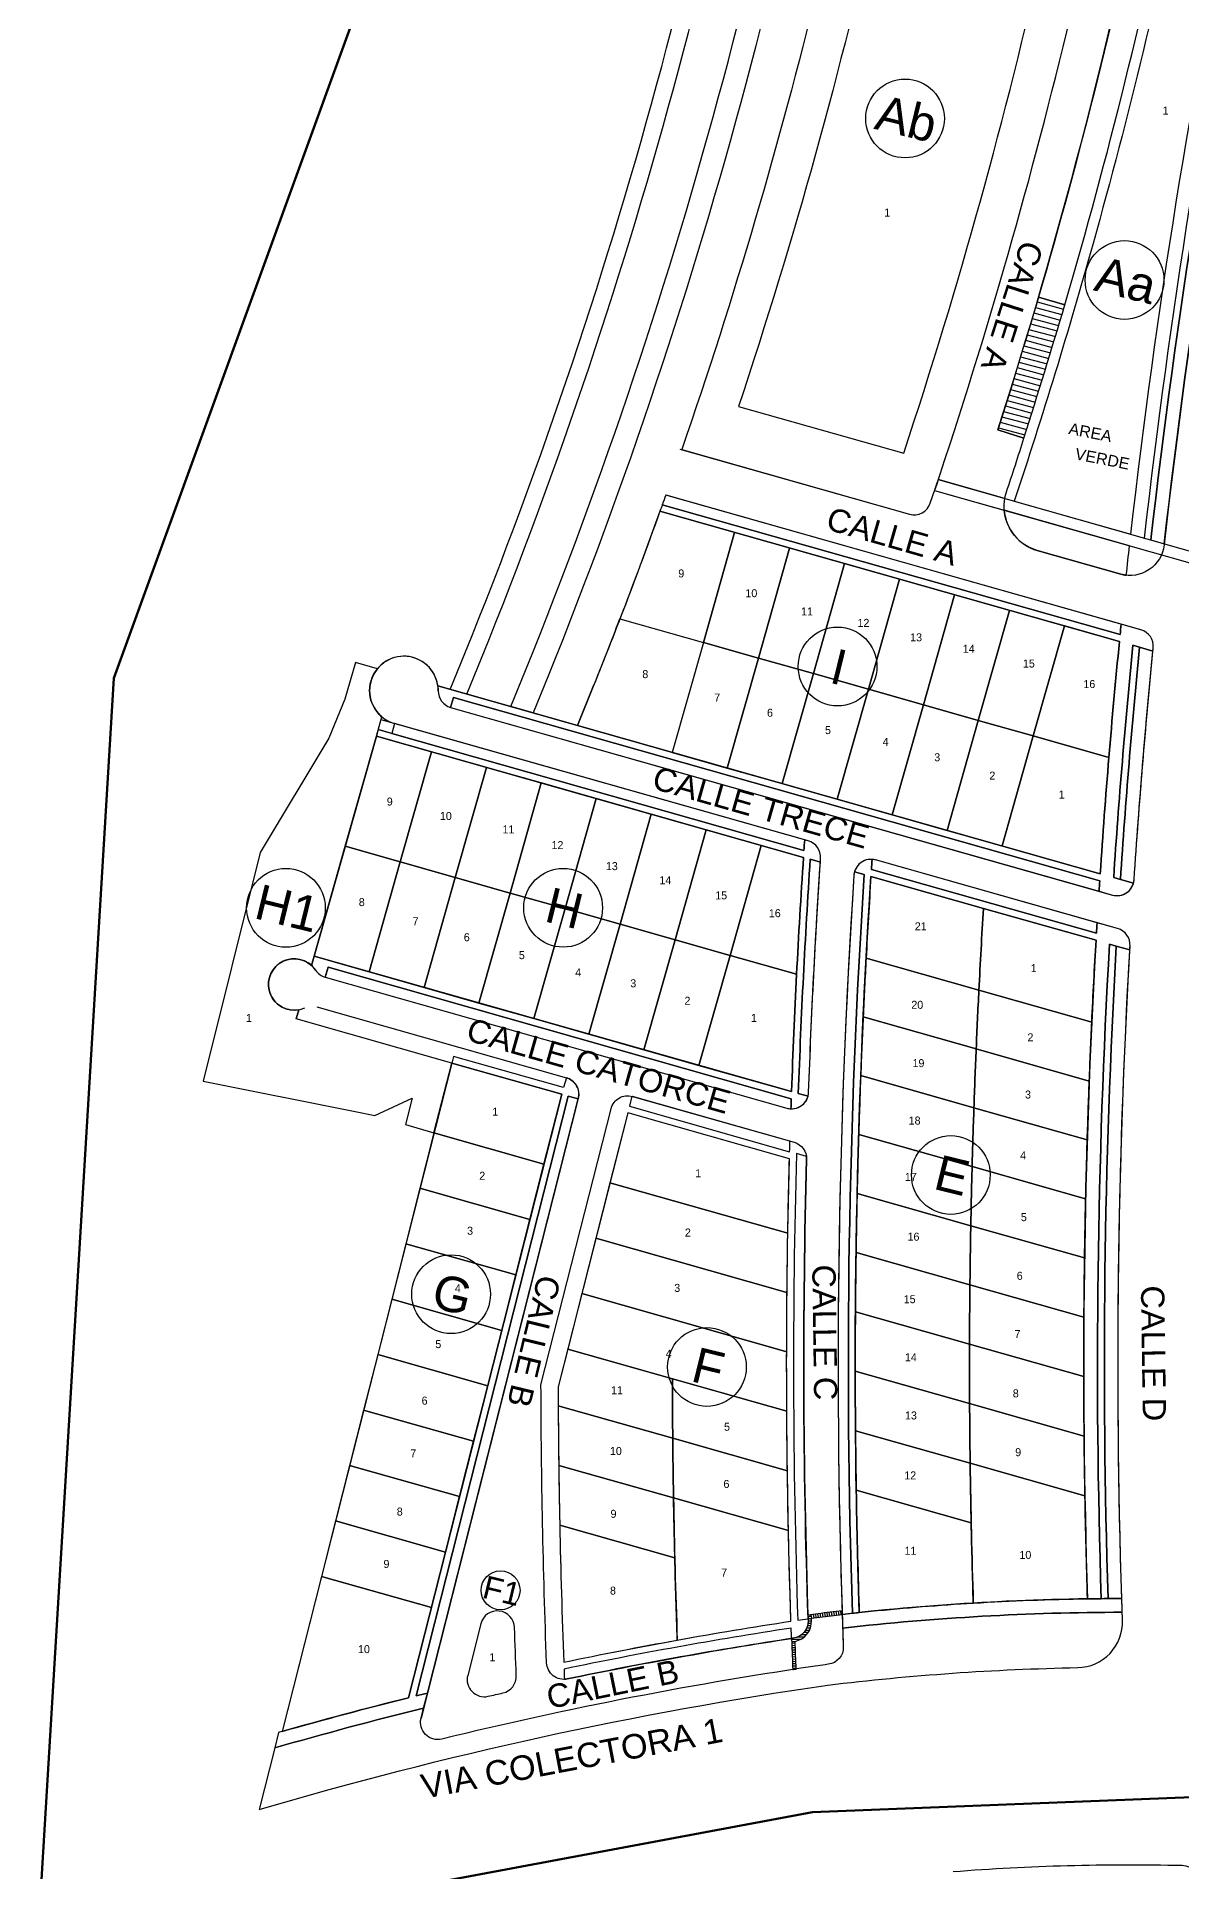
# Model space of a CAD drawing. Header units: millimetres. Extents: x 547073 to 557369, y 9424164 to 9429566.
# Drawn here: x 548480.8 to 548681.1, y 9427758.9 to 9428079.8 of the extents above; entities that cross this region are included whole.
import ezdxf

# ---------------------------------------------------------------- set-up
doc = ezdxf.new("R2010")
doc.units = ezdxf.units.MM
for name, color, linetype in [('lotes verdes', 84, 'Continuous'), ('NUMERACION', 1, 'Continuous'), ('TEXTO', 5, 'Continuous'), ('TEXTO-CATASTRO', 12, 'Continuous'), ('trazado vias 2', 9, 'Continuous')]:
    doc.layers.add(name, color=color, linetype=linetype)
for name, color, linetype, lineweight in [('MANZANAS', 1, 'Continuous', 30), ('polilinea lote', 201, 'Continuous', 25), ('trazado manzanas', 6, 'Continuous', 25)]:
    doc.layers.add(name, color=color, linetype=linetype, lineweight=lineweight)
doc.layers.add('vereda', color=7, linetype='Continuous', lineweight=25, true_color=0xb4b4b4)
doc.styles.add('KBYOZ', font='micross.ttf')

msp = doc.modelspace()

# ---------------------------------------------------------------- hatches: boundary and pattern name
at = {"layer": 'trazado vias 2'}
h = msp.add_hatch(dxfattribs=at)
h.set_pattern_fill('_USER', color=256, angle=345.01637, pattern_type=0)
h.set_pattern_definition([(345.01637, (544560.1004, 9424947.4501), (0.25854305, 0.96599974), [])])
edge = h.paths.add_edge_path()
edge.add_line((548692.148, 9428189.973), (548687.368, 9428190.416))
edge.add_arc((547880.087, 9428265.197), 810.737, 352.830143, 354.70764, ccw=False)
edge.add_arc((547741.071, 9428302.335), 953.5, 350.849811, 351.658466, ccw=False)
edge.add_line((548682.438, 9428150.707), (548687.177, 9428149.943))
edge.add_arc((547741.071, 9428302.335), 958.3, 350.849811, 351.6614)
edge.add_arc((547880.087, 9428265.197), 815.537, 352.826694, 354.70764)
edge = h.paths.add_edge_path()
edge.add_line((548660.726, 9428032.938), (548656.12, 9428034.288))
edge.add_arc((547302.257, 9428436.964), 1412.477, 342.451354, 343.43607, ccw=False)
edge.add_line((548649, 9428011.08), (548653.577, 9428009.635))
edge.add_arc((547302.472, 9428436.895), 1417.052, 342.451449, 343.437046)
h = msp.add_hatch(dxfattribs=at)
h.set_pattern_fill('_USER', color=256, scale=0.4, angle=0.01637, pattern_type=0)
h.set_pattern_definition([(0.01637, (548109.05898, 9427401.0043), (-0.0001143, 0.39999998), [])])
edge = h.paths.add_edge_path()
edge.add_arc((549948.398, 9427847.575), 1332.756, 181.906989, 181.924759, ccw=False)
edge.add_line((548616.38, 9427803.225), (548616.293, 9427803.819))
edge.add_arc((548721.484, 9427085.515), 725.965, 98.331372, 98.373687)
edge.add_arc((549948.398, 9427847.575), 1333.356, 181.883955, 181.924759)
edge.add_arc((548612.796, 9427802.691), 3, -44.58365, 1.92476, ccw=False)
edge.add_arc((548612.796, 9427802.691), 3, 278.61761, 315.41635, ccw=False)
edge.add_arc((548721.484, 9427085.515), 722.365, 98.617606, 98.645257)
edge.add_arc((549948.398, 9427847.575), 1336.356, 182.054252, 182.080147)
edge.add_line((548612.922, 9427799.069), (548613.519, 9427799.164))
edge.add_arc((548612.796, 9427802.691), 3.6, 281.59493, 361.92476)
h = msp.add_hatch(dxfattribs=at)
h.set_pattern_fill('_USER', color=256, scale=0.4, angle=100.01637, pattern_type=0)
h.set_pattern_definition([(100.01637, (548109.05898, 9427401.0043), (-0.39390324, -0.06957182), [])])
edge = h.paths.add_edge_path()
edge.add_arc((548671.216, 9427362.8), 444.454, 96.39122, 96.93285)
edge.add_arc((548721.484, 9427085.515), 725.965, 98.229681, 98.331372)
edge.add_line((548616.293, 9427803.819), (548616.38, 9427803.225))
edge.add_line((548616.38, 9427803.225), (548621.761, 9427803.89))
edge.add_arc((549948.398, 9427847.575), 1327.356, 181.860044, 181.886024, ccw=False)
h = msp.add_hatch(dxfattribs=at)
h.set_pattern_fill('_USER', color=256, scale=0.4, angle=3.01637, pattern_type=0)
h.set_pattern_definition([(3.01637, (548109.05898, 9427401.0043), (-0.02104851, 0.39944582), [])])
edge = h.paths.add_edge_path()
edge.add_line((548613.519, 9427799.164), (548612.922, 9427799.069))
edge.add_arc((549948.398, 9427847.575), 1336.356, 182.080147, 182.287272)
edge.add_arc((548721.484, 9427085.515), 716.965, 98.645984, 98.694232, ccw=False)
edge.add_arc((549948.398, 9427847.575), 1335.756, 182.076983, 182.284393, ccw=False)

# ---------------------------------------------------------------- linework, layer by layer
at = {"color": 1, "lineweight": 80}
msp.add_lwpolyline([(548480.78, 9427743.947), (548616.569, 9427769.27), (548730.272, 9427773.763), (548875.766, 9427745.772), (548913.241, 9427725.812), (548890.672, 9427869.652), (548907.944, 9427968.333), (548938.504, 9428129.041), (548970.223, 9428218.903), (549016.937, 9428307.396), (549033.801, 9428339.343), (548556.155, 9428465.543), (548592.047, 9428236.593), (548494.265, 9427967.646), (548480.78, 9427743.947)], dxfattribs=at)
msp.add_lwpolyline([(548589.865, 9427996.829, -0.0090878), (548578.202, 9427966.184), (548575.423, 9427959.346), (548666.915, 9427933.433, -0.0079342), (548670.284, 9427974.052)], format="xyb", close=True)
msp.add_circle((548620.953, 9427969.683), 6.888)
at = {"layer": 'lotes verdes'}
for p, q in [((548540.239, 9427957.486), (548541.199, 9427960.875)), ((548529.331, 9427919.002), (548528.876, 9427917.397)), ((548526.678, 9427909.64), (548526.222, 9427908.034)), ((548553.418, 9427900.326), (548526.222, 9427908.034))]:
    msp.add_line(p, q, dxfattribs=at)
msp.add_lwpolyline([(548553.418, 9427900.326), (548526.222, 9427908.034), (548526.678, 9427909.64, -1.6124516), (548528.876, 9427917.397), (548529.331, 9427919.002), (548534.785, 9427938.244), (548540.239, 9427957.486), (548541.199, 9427960.875, -0.4121766), (548540.421, 9427969.295), (548536.598, 9427970.383), (548534.717, 9427963.97), (548531.926, 9427957.158), (548531.918, 9427957.162), (548519.923, 9427937.159), (548509.935, 9427897.156), (548536.498, 9427891.851), (548539.937, 9427891.165), (548546.509, 9427894.154), (548545.344, 9427889.573), (548550.316, 9427888.109)], format="xyb", close=True, dxfattribs=at)
for centre, radius, start, end in [((548545.049, 9427965.477), 6, 359.45438, 230.08321), ((548525.853, 9427914.064), 4.5, 47.78795, 280.56355)]:
    msp.add_arc(centre, radius, start, end, dxfattribs=at)
at = {"layer": 'MANZANAS'}
for centre, radius in [((548632.759, 9428065.541), 6.888), ((548671.178, 9428037.284), 6.888), ((548620.953, 9427969.683), 6.888), ((548524.41, 9427927.469), 6.888), ((548572.918, 9427927.483), 6.888), ((548640.776, 9427880.746), 6.888), ((548553.314, 9427859.886), 6.888), ((548598.092, 9427847.159), 6.888), ((548561.97, 9427808.091), 3.402)]:
    msp.add_circle(centre, radius, dxfattribs=at)
at = {"layer": 'polilinea lote'}
for points in [[(548597.48, 9427973.886), (548602.934, 9427993.128), (548589.865, 9427996.829, -0.0055609), (548582.86, 9427978.026)], [(548670.284, 9427974.052), (548660.663, 9427976.777), (548655.209, 9427957.535), (548668.441, 9427953.788, -0.0039609)], [(548668.441, 9427953.788), (548655.209, 9427957.535), (548649.755, 9427938.293), (548666.915, 9427933.433, -0.0039732)], [(548614.99, 9427936.3), (548607.586, 9427938.398), (548602.132, 9427919.156), (548613.787, 9427915.853, -0.0038318)], [(548646.485, 9427927.373), (548626.797, 9427932.953, 0.0027063), (548625.95, 9427918.642), (548645.686, 9427913.048, -0.0027499)], [(548666.188, 9427921.789), (548646.485, 9427927.373, 0.0027499), (548645.686, 9427913.048), (548665.438, 9427907.45, -0.0027949)], [(548613.787, 9427915.853), (548602.132, 9427919.156), (548596.678, 9427899.914), (548612.895, 9427895.318, -0.0038453)], [(548645.686, 9427913.048), (548625.95, 9427918.642, 0.0019371), (548625.439, 9427908.393), (548645.211, 9427902.789, -0.0019685)], [(548665.438, 9427907.45), (548645.686, 9427913.048, 0.0019685), (548645.211, 9427902.789), (548665, 9427897.18, -0.0020008)], [(548645.211, 9427902.789), (548625.439, 9427908.393, 0.0019407), (548625.007, 9427898.121), (548644.816, 9427892.507, -0.0019722)], [(548665, 9427897.18), (548645.211, 9427902.789, 0.0019722), (548644.816, 9427892.507), (548664.644, 9427886.887, -0.0020047)], [(548644.816, 9427892.507), (548625.007, 9427898.121, 0.0019443), (548624.654, 9427887.827), (548644.501, 9427882.202, -0.001976)], [(548612.527, 9427883.573), (548584.217, 9427891.597), (548581.115, 9427879.38), (548612.239, 9427870.558, -0.0024354)], [(548644.816, 9427892.507, 0.001976), (548644.501, 9427882.202), (548664.369, 9427876.571, -0.0020088), (548664.644, 9427886.887)], [(548644.501, 9427882.202), (548624.654, 9427887.827, 0.0019481), (548624.38, 9427877.511), (548644.268, 9427871.874, -0.00198)], [(548644.501, 9427882.202, 0.00198), (548644.268, 9427871.874), (548664.177, 9427866.231, -0.0020129), (548664.369, 9427876.571)], [(548612.239, 9427870.558), (548581.115, 9427879.38), (548578.653, 9427869.684), (548612.101, 9427860.203, -0.0019373)], [(548644.268, 9427871.874), (548624.38, 9427877.511, 0.0019521), (548624.187, 9427867.172), (548644.116, 9427861.523, -0.0019841)], [(548644.268, 9427871.874, 0.0019841), (548644.116, 9427861.523), (548664.069, 9427855.868, -0.0020173), (548664.177, 9427866.231)], [(548612.101, 9427860.203), (548578.653, 9427869.684), (548576.191, 9427859.988), (548612.044, 9427849.826, -0.0019414)], [(548644.116, 9427861.523), (548624.187, 9427867.172, 0.0019562), (548624.074, 9427856.81), (548644.047, 9427851.149, -0.0019884)], [(548576.191, 9427859.988), (548573.729, 9427850.292), (548612.067, 9427839.426, -0.0019457), (548612.044, 9427849.826)], [(548644.116, 9427861.523, 0.0019884), (548644.047, 9427851.149), (548664.043, 9427845.482, -0.0020218), (548664.069, 9427855.868)], [(548644.047, 9427851.149), (548624.074, 9427856.81, 0.0019604), (548624.042, 9427846.425), (548644.06, 9427840.752, -0.0019929)], [(548592.044, 9427845.1), (548573.729, 9427850.292), (548572.047, 9427843.669, 0.0005992), (548572.061, 9427840.37), (548592.103, 9427834.69, -0.0019189)], [(548664.043, 9427845.482), (548644.047, 9427851.149, 0.0019929), (548644.06, 9427840.752), (548664.103, 9427835.071, -0.0020265)], [(548644.06, 9427840.752), (548624.042, 9427846.425, 0.0019648), (548624.092, 9427836.017), (548644.156, 9427830.331, -0.0019975)], [(548612.067, 9427839.426), (548592.044, 9427845.1, 0.0019189), (548592.103, 9427834.69), (548612.171, 9427829.002, -0.0019501)], [(548592.103, 9427834.69), (548572.061, 9427840.37, 0.0018929), (548572.155, 9427829.95), (548592.242, 9427824.257, -0.0019232)], [(548644.06, 9427840.752, 0.0019975), (548644.156, 9427830.331), (548664.247, 9427824.636, -0.0020313), (548664.103, 9427835.071)], [(548592.103, 9427834.69, 0.0019232), (548592.242, 9427824.257), (548612.357, 9427818.555, -0.0019546), (548612.171, 9427829.002)], [(548644.156, 9427830.331), (548624.092, 9427836.017, 0.0019693), (548624.224, 9427825.586), (548644.336, 9427819.886, -0.0020022)], [(548592.242, 9427824.257), (548572.155, 9427829.95, 0.0018971), (548572.328, 9427819.507), (548592.462, 9427813.8, -0.0019277)], [(548664.247, 9427824.636), (548644.156, 9427830.331, 0.0046911), (548644.709, 9427805.862, -0.0112666), (548664.695, 9427806.606, -0.0035107)], [(548664.247, 9427824.636), (548644.156, 9427830.331, 0.0046911), (548644.709, 9427805.862, -0.0112666), (548664.695, 9427806.606, -0.0035107)], [(548612.357, 9427818.555), (548592.242, 9427824.257, 0.0045847), (548592.898, 9427799.392, -0.0069518), (548612.796, 9427802.691, -0.002969)], [(548644.336, 9427819.886), (548624.224, 9427825.586, 0.0038453), (548624.719, 9427805.222, 0.0001902), (548624.752, 9427804.215, -0.0011891), (548626.852, 9427804.431, -0.0100912), (548644.709, 9427805.862, -0.0026889)], [(548592.462, 9427813.8), (548572.328, 9427819.507, 0.0043579), (548573.026, 9427795.525, -0.0069776), (548592.898, 9427799.392, -0.002657)], [(548549.869, 9427805.085), (548530.62, 9427810.54), (548523.729, 9427783.403, -0.0078942), (548545.861, 9427789.298)], [(548559.793, 9427789.553, -0.0009184), (548562.381, 9427790.14, 0.3618481), (548564.72, 9427793.184, -0.0015197), (548564.416, 9427801.593, 0.8679794), (548558.51, 9427802.233), (548556.217, 9427793.217, 0.5609403)]]:
    msp.add_lwpolyline(points, format="xyb", close=True, dxfattribs=at)
for points in [[(548612.555, 9427990.403), (548602.934, 9427993.128), (548597.48, 9427973.886), (548607.101, 9427971.161)], [(548622.177, 9427987.678), (548612.555, 9427990.403), (548607.101, 9427971.161), (548616.723, 9427968.436)], [(548631.798, 9427984.953), (548622.177, 9427987.678), (548616.723, 9427968.436), (548626.344, 9427965.71)], [(548641.42, 9427982.227), (548631.798, 9427984.953), (548626.344, 9427965.71), (548635.966, 9427962.985)], [(548651.041, 9427979.502), (548641.42, 9427982.227), (548635.966, 9427962.985), (548645.587, 9427960.26)], [(548660.663, 9427976.777), (548651.041, 9427979.502), (548645.587, 9427960.26), (548655.209, 9427957.535)], [(548607.101, 9427971.161), (548597.48, 9427973.886), (548592.026, 9427954.644), (548601.648, 9427951.919)], [(548616.723, 9427968.436), (548607.101, 9427971.161), (548601.648, 9427951.919), (548611.269, 9427949.193)], [(548626.344, 9427965.71), (548616.723, 9427968.436), (548611.269, 9427949.193), (548620.891, 9427946.468)], [(548635.966, 9427962.985), (548626.344, 9427965.71), (548620.891, 9427946.468), (548630.512, 9427943.743)], [(548645.587, 9427960.26), (548635.966, 9427962.985), (548630.512, 9427943.743), (548640.134, 9427941.018)], [(548655.209, 9427957.535), (548645.587, 9427960.26), (548640.134, 9427941.018), (548649.755, 9427938.293)], [(548549.86, 9427954.759), (548540.239, 9427957.486), (548534.785, 9427938.244), (548544.406, 9427935.517)], [(548559.481, 9427952.033), (548549.86, 9427954.759), (548544.406, 9427935.517), (548554.027, 9427932.79)], [(548569.102, 9427949.306), (548559.481, 9427952.033), (548554.027, 9427932.79), (548563.648, 9427930.064)], [(548578.723, 9427946.579), (548569.102, 9427949.306), (548563.648, 9427930.064), (548573.269, 9427927.337)], [(548588.344, 9427943.852), (548578.723, 9427946.579), (548573.269, 9427927.337), (548582.89, 9427924.61)], [(548597.965, 9427941.125), (548588.344, 9427943.852), (548582.89, 9427924.61), (548592.511, 9427921.883)], [(548607.586, 9427938.398), (548597.965, 9427941.125), (548592.511, 9427921.883), (548602.132, 9427919.156)], [(548534.785, 9427938.244), (548529.331, 9427919.002), (548538.952, 9427916.275), (548544.406, 9427935.517)], [(548554.027, 9427932.79), (548544.406, 9427935.517), (548538.952, 9427916.275), (548548.573, 9427913.548)], [(548563.648, 9427930.064), (548554.027, 9427932.79), (548548.573, 9427913.548), (548558.194, 9427910.822)], [(548573.269, 9427927.337), (548563.648, 9427930.064), (548558.194, 9427910.822), (548567.815, 9427908.095)], [(548582.89, 9427924.61), (548573.269, 9427927.337), (548567.815, 9427908.095), (548577.436, 9427905.368)], [(548592.511, 9427921.883), (548582.89, 9427924.61), (548577.436, 9427905.368), (548587.057, 9427902.641)], [(548592.511, 9427921.883), (548587.057, 9427902.641), (548596.678, 9427899.914), (548602.132, 9427919.156)], [(548572.667, 9427894.87), (548553.418, 9427900.326), (548550.316, 9427888.109), (548569.565, 9427882.653)], [(548569.565, 9427882.653), (548550.316, 9427888.109), (548547.854, 9427878.413), (548567.103, 9427872.957)], [(548567.103, 9427872.957), (548547.854, 9427878.413), (548545.392, 9427868.717), (548564.641, 9427863.261)], [(548564.641, 9427863.261), (548545.392, 9427868.717), (548542.93, 9427859.021), (548562.179, 9427853.565)], [(548542.93, 9427859.021), (548540.468, 9427849.325), (548559.717, 9427843.869), (548562.179, 9427853.565)], [(548559.717, 9427843.869), (548540.468, 9427849.325), (548538.006, 9427839.629), (548557.255, 9427834.173)], [(548557.255, 9427834.173), (548538.006, 9427839.629), (548535.544, 9427829.933), (548554.793, 9427824.477)], [(548554.793, 9427824.477), (548535.544, 9427829.933), (548533.082, 9427820.236), (548552.331, 9427814.781)], [(548552.331, 9427814.781), (548533.082, 9427820.236), (548530.62, 9427810.54), (548549.869, 9427805.085)]]:
    msp.add_lwpolyline(points, close=True, dxfattribs=at)
msp.add_lwpolyline([(548582.86, 9427978.026), (548597.48, 9427973.886), (548592.026, 9427954.644), (548575.423, 9427959.346), (548578.202, 9427966.184, 0.0035267), (548582.86, 9427978.026, 1.0149025)], format="xyb", dxfattribs=at)
at = {"layer": 'trazado manzanas'}
for points in [[(548690.835, 9428108.545), (548681.928, 9428111.07, -0.0180555), (548665.675, 9428043.684, -0.0123085), (548651.863, 9427998.606), (548672.281, 9427992.819, -0.0228257)], [(548657.188, 9428095.839), (548628.28, 9428104.032, -0.0253714), (548603.631, 9428015.187), (548632.523, 9428006.998, 0.0245599)], [(548589.865, 9427996.829, -0.0090878), (548578.202, 9427966.184), (548575.423, 9427959.346), (548666.915, 9427933.433, -0.0079342), (548670.284, 9427974.052)], [(548614.99, 9427936.3), (548540.239, 9427957.486), (548529.331, 9427919.002), (548612.895, 9427895.318, -0.0076772)], [(548664.695, 9427806.606, 0.0213602), (548626.852, 9427804.431, 0.0011891), (548624.752, 9427804.215, -0.0243195), (548626.797, 9427932.953), (548666.188, 9427921.789, 0.0224335)], [(548572.667, 9427894.87), (548553.418, 9427900.326), (548523.729, 9427783.403, -0.0078942), (548545.861, 9427789.298)], [(548612.527, 9427883.573), (548584.217, 9427891.597), (548572.047, 9427843.669, 0.0087473), (548573.026, 9427795.525, -0.0139301), (548612.796, 9427802.691, -0.0151347)], [(548559.793, 9427789.553, -0.0009184), (548562.381, 9427790.14, 0.3618481), (548564.72, 9427793.184, -0.0015197), (548564.416, 9427801.593, 0.8679794), (548558.51, 9427802.233), (548556.217, 9427793.217, 0.5609403)], [(548559.793, 9427789.553, -0.0009184), (548562.381, 9427790.14, 0.3618481), (548564.72, 9427793.184, -0.0015197), (548564.416, 9427801.593, 0.8679794), (548558.51, 9427802.233), (548556.217, 9427793.217, 0.5609403)]]:
    msp.add_lwpolyline(points, format="xyb", close=True, dxfattribs=at)
at = {"layer": 'trazado vias 2'}
for points in [[(548556.06, 9427964.851, 0.0616232), (548613.733, 9428173.641, 0.0745777), (548608.311, 9428392.906, -0.028003), (548586.39, 9428521.477, 0.0093748), (548566.487, 9428663.736, 0.0205847), (548532.73, 9428831.183)], [(548553.154, 9427965.675, 0.0617138), (548610.761, 9428174.046, 0.0745401), (548605.369, 9428392.312, -0.0279841), (548583.41, 9428521.128, 0.0089111), (548564.631, 9428656.263)], [(548593.35, 9428007.707), (548633.522, 9427996.321, 0.399363), (548637.181, 9427998.243, 0.0454032), (548677.35, 9428164.979, 0.0753349), (548671.25, 9428405.673, -0.0053732), (548666.188, 9428428.791, 0.2793973), (548664.069, 9428431.067), (548618.141, 9428444.084)], [(548553.231, 9427962.535), (548669.047, 9427929.709, 0.4770815), (548672.859, 9427932.396, -0.0079537), (548676.202, 9427972.927, 0.3629973), (548674.035, 9427976.107), (548590.953, 9427999.655)], [(548531.279, 9427915.332), (548612.077, 9427892.431, 0.486528), (548615.893, 9427895.211, -0.0076772), (548617.984, 9427936.1, 0.354033), (548615.808, 9427939.186), (548541.057, 9427960.373)], [(548670.824, 9427802.854, -0.0230756), (548672.139, 9427920.779, 0.3514619), (548669.962, 9427923.837), (548627.615, 9427935.84, 0.4776611), (548623.803, 9427933.147, 0.0254276), (548621.959, 9427798.24, -0.3903122), (548619.319, 9427795.15, 0.0003257), (548618.755, 9427795.082, 0.0238414), (548551.669, 9427782.079)], [(548529.806, 9427910.137), (548573.485, 9427897.757, -0.4061749), (548575.575, 9427894.132), (548548.05, 9427785.732)]]:
    msp.add_lwpolyline(points, format="xyb", dxfattribs=at)
for points in [[(548544.425, 9428833.876, -0.0205648), (548578.338, 9428665.622, -0.0093777), (548598.309, 9428522.873, 0.0280789), (548620.077, 9428395.284, -0.074726), (548625.624, 9428172.022, -0.0613019), (548567.675, 9427961.559), (548563.773, 9427962.665, 0.061549), (548621.661, 9428172.562, 0.074677), (548616.155, 9428394.491, -0.0280535), (548594.336, 9428522.408, 0.0093768), (548574.387, 9428664.993, 0.0205714), (548540.527, 9428832.978)], [(548671.25, 9428405.673, -0.0053732), (548666.188, 9428428.791, 0.2793973), (548664.069, 9428431.067), (548618.141, 9428444.084, 0.0105256), (548627.92, 9428396.871, -0.0748231), (548633.552, 9428170.943, -0.0466945), (548593.671, 9428007.616), (548633.522, 9427996.321, 0.399363), (548637.181, 9427998.243, 0.0454032), (548677.35, 9428164.979, 0.0753349)], [(548692.471, 9428114.318, -0.3934035), (548696.709, 9428107.326, 0.0230625), (548678.106, 9427990.938, -0.4630459), (548670.508, 9427985.838), (548655.911, 9427989.975, -0.4285738), (548650.511, 9428000.226, 0.0049921), (548653.577, 9428009.635), (548649, 9428011.08, 0.0274845), (548675.469, 9428112.429, -0.4365565), (548682.985, 9428117.007)], [(548680.191, 9428111.562), (548675.801, 9428112.806, 0.0625727), (548675.16, 9428110.917, -0.0207115), (548656.12, 9428034.288), (548660.726, 9428032.938, 0.0211399)], [(548690.835, 9428108.545), (548681.928, 9428111.07, -0.0180555), (548665.675, 9428043.684, -0.0123085), (548651.863, 9427998.606), (548672.281, 9427992.819, -0.0228257)], [(548694.307, 9428107.561), (548693.15, 9428107.889, 0.0228691), (548674.621, 9427992.156), (548675.791, 9427991.824, -0.0228908)], [(548696.622, 9428106.905), (548694.307, 9428107.561, 0.0228908), (548675.791, 9427991.824), (548678.131, 9427991.161, -0.0229344)], [(548660.726, 9428032.938), (548656.12, 9428034.288, -0.0042967), (548649, 9428011.08), (548653.577, 9428009.635, 0.0043005)], [(548638.572, 9428002.373, -0.000529), (548637.935, 9428000.475), (548650.119, 9427997.022, -0.0644399), (548650.216, 9427999.073)], [(548672.752, 9427931.777), (548670.456, 9427932.428), (548669.275, 9427932.763, -0.0079499), (548672.63, 9427973.387), (548673.803, 9427973.055), (548676.15, 9427972.39, -0.0001055), (548676.202, 9427972.927, 0.3629973), (548674.035, 9427976.107), (548670.588, 9427977.084, 0.0003559), (548670.405, 9427975.265), (548590.277, 9427997.976, -0.0003377), (548589.865, 9427996.829), (548670.284, 9427974.052, 0.0079343), (548666.915, 9427933.433), (548575.423, 9427959.346), (548575.42, 9427959.337), (548550.994, 9427966.287, -0.0362278), (548551.049, 9427965.42, 0.3353688), (548553.231, 9427962.535), (548553.722, 9427964.266), (548666.833, 9427932.207, 0.0003583), (548666.713, 9427930.371), (548669.047, 9427929.709, 0.4142136)], [(548590.884, 9427999.675, -0.0005), (548590.277, 9427997.976), (548670.405, 9427975.265, -0.0003559), (548670.588, 9427977.084)], [(548650.119, 9427997.022, 0.3129627), (548655.911, 9427989.975), (548670.508, 9427985.838, 0.0415586), (548671.485, 9427985.647, -0.0010101), (548672.053, 9427990.805)], [(548673.803, 9427973.055), (548672.63, 9427973.387, 0.0079499), (548669.275, 9427932.763), (548670.456, 9427932.428, -0.0079576)], [(548676.15, 9427972.39), (548673.803, 9427973.055, 0.0079576), (548670.456, 9427932.428), (548672.752, 9427931.777, 0.0524943), (548672.859, 9427932.396, -0.0078482)], [(548553.722, 9427964.266), (548553.231, 9427962.535), (548666.713, 9427930.371, -0.0003583), (548666.833, 9427932.207)], [(548615.808, 9427939.186), (548615.197, 9427939.359, 0.0003442), (548615.072, 9427937.523), (548542.922, 9427957.973), (548540.566, 9427958.641), (548540.239, 9427957.486), (548614.99, 9427936.299, 0.0076772), (548612.895, 9427895.318), (548529.331, 9427919.002), (548528.876, 9427917.397, -0.0618108), (548529.599, 9427916.556, 0.1787385), (548531.279, 9427915.332), (548531.769, 9427917.064), (548612.851, 9427894.083, 0.0003301), (548612.791, 9427892.32, 0.3451029), (548615.781, 9427894.5), (548614.084, 9427894.981, -0.0076844), (548616.171, 9427935.965), (548617.941, 9427935.463, -0.0001197), (548617.984, 9427936.1, 0.354033)], [(548543.413, 9427959.705), (548542.922, 9427957.973), (548615.072, 9427937.523, -0.0003442), (548615.197, 9427939.359)], [(548617.941, 9427935.463), (548616.171, 9427935.965, 0.0076844), (548614.084, 9427894.981), (548615.781, 9427894.5, 0.0601854), (548615.893, 9427895.211, -0.0075574)], [(548669.962, 9427923.837), (548666.369, 9427924.855, 0.0003588), (548666.259, 9427923.016), (548626.876, 9427934.178, -0.0003346), (548626.993, 9427935.947, 0.3538089), (548623.91, 9427933.771), (548625.616, 9427933.288, 0.0243848), (548623.555, 9427804.087, -0.0006777), (548624.752, 9427804.215, -0.0001902), (548624.719, 9427805.222, -0.0038453), (548624.224, 9427825.586, -0.0194577), (548626.522, 9427928.597, -0.000824), (548626.797, 9427932.953), (548646.485, 9427927.373), (548666.188, 9427921.789, 0.0224335), (548664.695, 9427806.606, -0.0013521), (548667.096, 9427806.635, -0.0223389), (548668.553, 9427921.118), (548669.736, 9427920.783), (548672.101, 9427920.113, -0.0001305), (548672.139, 9427920.779, 0.3514619)], [(548627.615, 9427935.84, 0.0526837), (548626.993, 9427935.947, 0.0003346), (548626.876, 9427934.178), (548666.259, 9427923.016, -0.0003588), (548666.369, 9427924.855)], [(548625.616, 9427933.288), (548623.91, 9427933.771, 0.0529677), (548623.803, 9427933.147, 0.0243622), (548621.761, 9427803.89, -0.0010168), (548623.555, 9427804.087, -0.0243848)], [(548669.736, 9427920.783), (548668.553, 9427921.118, 0.0223389), (548667.096, 9427806.635, -0.0006761), (548668.296, 9427806.644, -0.0222924)], [(548672.101, 9427920.113), (548669.736, 9427920.783, 0.0222924), (548668.296, 9427806.644, -0.0013523), (548670.697, 9427806.654, -0.0222011)], [(548531.769, 9427917.064), (548531.279, 9427915.332), (548612.077, 9427892.431, 0.0604671), (548612.791, 9427892.32, -0.0003301), (548612.851, 9427894.083)], [(548573.485, 9427897.757), (548572.995, 9427896.025), (548553.713, 9427901.49), (548553.418, 9427900.326), (548572.667, 9427894.87), (548545.861, 9427789.298, 0.0081133), (548523.118, 9427783.229), (548522.435, 9427780.539, -0.0093262), (548548.494, 9427787.479), (548549.163, 9427790.114, 0.0007031), (548547.182, 9427789.627), (548573.822, 9427894.543), (548575.554, 9427894.052, 0.4142136)], [(548575.555, 9427894.052), (548573.822, 9427894.543), (548547.182, 9427789.627, -0.0007031), (548549.163, 9427790.114)], [(548570.028, 9427795.412, -0.0088161), (548569.046, 9427844.04), (548581.309, 9427892.335, -0.4222982), (548585.035, 9427894.483), (548613.345, 9427886.459, -0.3429583), (548615.526, 9427883.492, 0.0151347), (548615.794, 9427802.792, -0.3803995), (548613.245, 9427799.725, 0.0139301), (548573.64, 9427792.589, -0.4644109)], [(548585.035, 9427894.483, 0.006881), (548584.955, 9427894.505), (548584.512, 9427892.76), (548612.561, 9427884.811, -0.0003473), (548612.614, 9427886.667)], [(548615.526, 9427883.492, 0.0405903), (548615.499, 9427883.978), (548613.752, 9427884.473, 0.0152832), (548613.99, 9427802.871, -0.0006244), (548615.782, 9427803.137, -0.0150698)], [(548619.23, 9427791.513, -0.0254063), (548662.982, 9427794.575, 0.4188743), (548670.824, 9427802.854, -0.0002739), (548670.776, 9427804.254, 0.0277775), (548621.842, 9427801.484, 0.0006113), (548621.959, 9427798.24, -0.3903122), (548619.319, 9427795.15, 0.0003257), (548618.755, 9427795.082, 0.0238414), (548551.669, 9427782.079, -0.565474), (548548.05, 9427785.732), (548548.494, 9427787.479, 0.0093262), (548522.435, 9427780.539), (548519.694, 9427769.745, -0.0357527)], [(548621.761, 9427803.89, -0.0001134), (548621.741, 9427804.492, 0.0023633), (548617.568, 9427804.004, 0.0006283), (548615.762, 9427803.741, 0.000178), (548615.794, 9427802.792, -0.2057635), (548614.932, 9427800.585, -0.161959), (548613.245, 9427799.725, 0.0001206), (548612.901, 9427799.672, 0.000113), (548612.922, 9427799.069, 0.0009038), (548613.106, 9427794.241, -0.0002105), (548613.703, 9427794.332, -0.000905), (548613.519, 9427799.164, 0.3656009), (548616.394, 9427802.812, -0.0000775), (548616.38, 9427803.225)], [(548670.697, 9427806.654, 0.0276282), (548621.761, 9427803.89, 0.0004534), (548621.842, 9427801.484, -0.0277775), (548670.776, 9427804.254, -0.0004696)], [(548612.901, 9427799.672, -0.000339), (548612.837, 9427801.483, 0.0139519), (548573.073, 9427794.309, 0.0003238), (548573.143, 9427792.528, 0.041826), (548573.64, 9427792.589, -0.0138094)]]:
    msp.add_lwpolyline(points, format="xyb", close=True, dxfattribs=at)
for points in [[(548651.598, 9428019.309), (548649, 9428011.08)], [(548649, 9428011.08), (548653.577, 9428009.635)], [(548637.935, 9428000.475), (548693.124, 9427984.833)], [(548638.572, 9428002.373), (548693.346, 9427986.849)], [(548550.994, 9427966.287), (548666.915, 9427933.432)], [(548540.566, 9427958.641), (548540.239, 9427957.486)], [(548540.566, 9427958.641), (548615.072, 9427937.523)], [(548543.413, 9427959.705), (548542.922, 9427957.973)], [(548529.331, 9427919.002), (548528.876, 9427917.397)], [(548531.279, 9427915.332), (548531.769, 9427917.064)]]:
    msp.add_lwpolyline(points, dxfattribs=at)
for centre, radius, start, end in [((548545.049, 9427965.477), 6, 359.45438, 254.17511), ((548554.049, 9427965.421), 3, 179.64176, 254.17575), ((548525.853, 9427914.064), 4.5, 33.63994, 294.71155), ((548532.097, 9427918.218), 3, 213.63994, 254.17575)]:
    msp.add_arc(centre, radius, start, end, dxfattribs=at)
at = {"layer": 'vereda', "color": 7}
msp.add_lwpolyline([(548641.183, 9427758.906, -0.0252495), (548681.244, 9427759.993, -0.4797657), (548684.087, 9427756.275), (548662.404, 9427668.392)], format="xyb", dxfattribs=at)

# ---------------------------------------------------------------- texts
at = {"insert": (548621.192, 9427969.614), "char_height": 6.159, "width": 0.000285, "attachment_point": 5, "rotation": 346.27061, "style": 'KBYOZ'}
msp.add_mtext('I', dxfattribs=at)
at = {"layer": 'MANZANAS', "width": 0.000285, "attachment_point": 5, "rotation": 346.27061, "style": 'KBYOZ'}
for s, insert, char_height in [('Ab', (548632.998, 9428065.471), 6.1586), ('Aa', (548671.416, 9428037.214), 6.1586), ('I', (548621.192, 9427969.614), 6.159), ('H1', (548524.649, 9427927.4), 6.1586), ('H', (548573.157, 9427927.414), 6.159), ('E', (548641.015, 9427880.676), 6.159), ('G', (548553.553, 9427859.817), 6.159), ('F', (548598.331, 9427847.09), 6.159), ('F1', (548562.209, 9427808.021), 4)]:
    msp.add_mtext(s, dxfattribs=dict(at, insert=insert, char_height=char_height))
at = {"layer": 'NUMERACION', "color": 1, "char_height": 1.4, "attachment_point": 1, "rotation": 0.01637}
for insert in [(548677.845, 9428067.627), (548629.121, 9428049.783)]:
    msp.add_mtext_dynamic_manual_height_columns('1', width=3.30606, gutter_width=12.5, heights=[0], dxfattribs=dict(at, insert=insert))
at = {"layer": 'NUMERACION', "char_height": 1.4, "attachment_point": 1, "rotation": 0.01637}
for s, insert in [('9', (548593.075, 9427986.664)), ('10', (548604.821, 9427983.202)), ('11', (548614.566, 9427980.005)), ('12', (548624.443, 9427978.009)), ('13', (548633.653, 9427975.479)), ('14', (548642.863, 9427973.482)), ('8', (548586.78, 9427969.048)), ('15', (548653.391, 9427970.904)), ('7', (548599.367, 9427964.943)), ('16', (548663.976, 9427967.313)), ('6', (548608.603, 9427962.297)), ('5', (548618.754, 9427959.259)), ('4', (548628.834, 9427957.2)), ('3', (548637.874, 9427954.504)), ('2', (548647.517, 9427951.297)), ('9', (548542.058, 9427946.764)), ('1', (548659.661, 9427947.989)), ('10', (548551.349, 9427944.237)), ('11', (548562.307, 9427941.894)), ('12', (548570.882, 9427939.143)), ('13', (548580.401, 9427935.465)), ('14', (548589.774, 9427933.005)), ('15', (548599.542, 9427930.347)), ('8', (548537.154, 9427929.172)), ('16', (548608.922, 9427927.231)), ('7', (548546.567, 9427925.818)), ('6', (548555.532, 9427923.023)), ('21', (548634.462, 9427924.94)), ('5', (548565.17, 9427919.892)), ('4', (548575.032, 9427916.874)), ('1', (548654.752, 9427917.618)), ('3', (548584.669, 9427914.974)), ('2', (548594.156, 9427911.915)), ('20', (548633.861, 9427911.209)), ('1', (548517.406, 9427908.898)), ('1', (548605.801, 9427908.923)), ('2', (548654.185, 9427905.525)), ('19', (548634.065, 9427901.009)), ('3', (548653.762, 9427895.515)), ('1', (548560.527, 9427892.512)), ('18', (548633.395, 9427890.964)), ('4', (548652.905, 9427884.862)), ('2', (548558.24, 9427881.311)), ('1', (548596.028, 9427881.741)), ('17', (548632.726, 9427881.099)), ('3', (548556.11, 9427871.688)), ('5', (548653.03, 9427874.067)), ('2', (548594.234, 9427871.38)), ('16', (548633.198, 9427870.656)), ('6', (548652.309, 9427863.807)), ('4', (548553.967, 9427861.627)), ('3', (548592.369, 9427861.691)), ('15', (548632.529, 9427859.718)), ('7', (548651.915, 9427853.617)), ('5', (548550.553, 9427851.861)), ('4', (548590.883, 9427850.206)), ('14', (548632.733, 9427849.555)), ('11', (548581.314, 9427843.798)), ('8', (548651.619, 9427843.249)), ('6', (548548.149, 9427841.981)), ('13', (548632.754, 9427839.382)), ('5', (548601.082, 9427837.408)), ('10', (548581.112, 9427833.165)), ('9', (548652.045, 9427832.955)), ('7', (548546.172, 9427832.744)), ('6', (548600.983, 9427827.401)), ('12', (548632.624, 9427828.893)), ('8', (548543.806, 9427822.571)), ('9', (548581.217, 9427822.176)), ('11', (548632.667, 9427815.717)), ('10', (548652.777, 9427814.984)), ('9', (548541.479, 9427813.409)), ('7', (548600.579, 9427811.904)), ('8', (548581.119, 9427808.744)), ('10', (548537.019, 9427798.505)), ('1', (548560.018, 9427797.095))]:
    msp.add_mtext_dynamic_manual_height_columns(s, width=3.30606, gutter_width=12.5, heights=[0], dxfattribs=dict(at, insert=insert))
at = {"layer": 'TEXTO', "insert": (548664.798, 9428008.597), "char_height": 2.8, "width": 62.81548, "attachment_point": 5, "rotation": 348.92738, "style": 'KBYOZ'}
msp.add_mtext('{\\H0.71429x;AREA \\P\\pxqc;         VERDE}^I^I      ', dxfattribs=at)
at = {"layer": 'TEXTO-CATASTRO', "attachment_point": 5, "style": 'KBYOZ'}
for s, insert, char_height, width, rotation in [('CALLE A', (548651.495, 9428032.683), 4.08, 0.00000000024, 252.18582), ('CALLE A', (548630.514, 9427992.436), 4.08, 0.00000000024, 343.98224), ('CALLE TRECE', (548607.538, 9427945.019), 4.08, 0.00000000024, 344.15841), ('CALLE CATORCE', (548579.118, 9427899.807), 4.08, 0.00000000024, 344.15841), ('CALLE B', (548567.791, 9427851.638), 4.08, 0.00000000024, 256.42971), ('CALLE C', (548618.692, 9427853.208), 4.08, 0.00000000024, 270.80549), ('CALLE D', (548676.224, 9427849.546), 4.08, 0.00000000024, 270.80549), ('CALLE B', (548581.59, 9427791.668), 4.08, 0.00000000024, 11.63365), ('VIA COLECTORA 1', (548574.431, 9427778.704), 4.284, 0.000000000252, 10.80606)]:
    msp.add_mtext(s, dxfattribs=dict(at, insert=insert, char_height=char_height, width=width, rotation=rotation))

doc.saveas('drawing.dxf')
